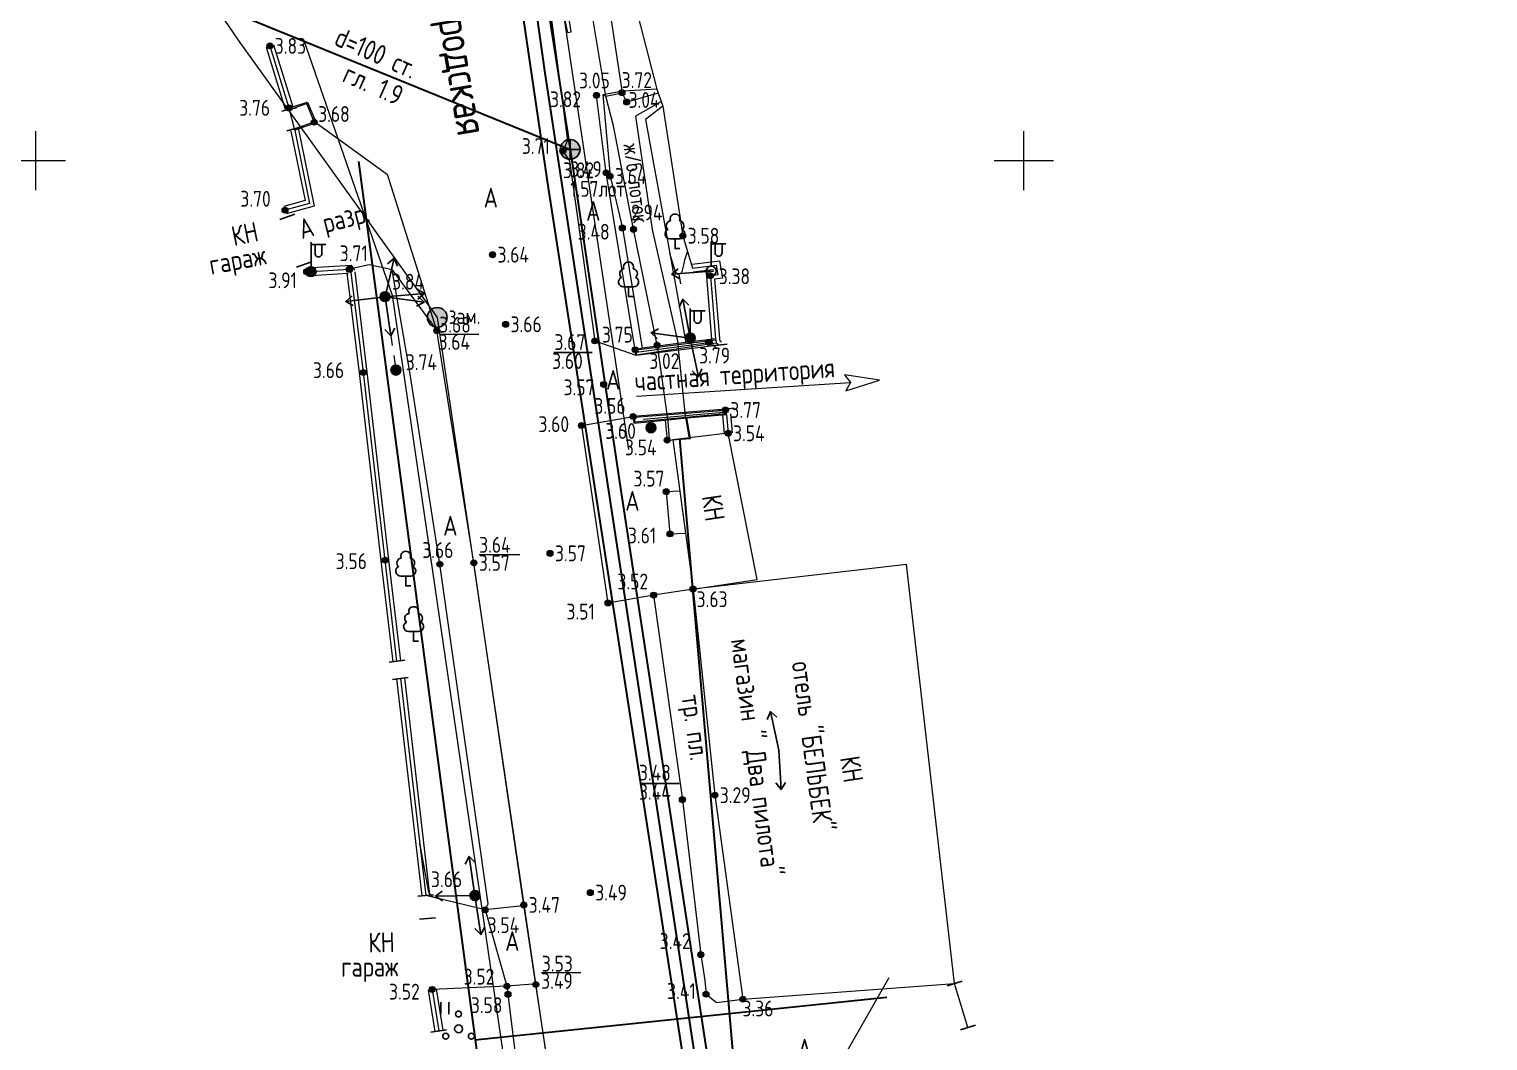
# Model space of a CAD drawing. Header units: metres. Extents: x 24337 to 25822, y 26642 to 34102.
# Drawn here: x 25599.7 to 25673.5, y 33155.5 to 33206.7 of the extents above; entities that cross this region are included whole.
import ezdxf

# ---------------------------------------------------------------- set-up
doc = ezdxf.new("R2010")
doc.units = ezdxf.units.M
for name, pattern in [('g5_01_5x1_5', [3, 1.5, -1.5]), ('g5_01x1', [2, 1, -1]), ('g5_02x1', [3, 2, -1])]:
    doc.linetypes.add(name, pattern=pattern)
for name, color, linetype in [('02_Сетка', 7, 'Continuous'), ('03_Здания и строения', 7, 'Continuous'), ('06_Инженерно-технические сооружения', 7, 'Continuous'), ('07_Объекты электропередачи', 7, 'Continuous'), ('10_Границы покрытий и угодий', 7, 'Continuous'), ('11_Гидрография', 7, 'Continuous'), ('13_Растительность', 7, 'Continuous'), ('14_Ограждения', 7, 'Continuous'), ('17_Топонимика', 7, 'Continuous'), ('18_Зарамочное оформление', 7, 'Continuous'), ('19_Горизонтали', 7, 'Continuous'), ('30_Канализация', 7, 'Continuous'), ('30_Ливневка', 7, 'Continuous'), ('31_Водопровод', 7, 'Continuous'), ('35_Телефон', 7, 'Continuous'), ('37_Кабель низкого напряжения', 7, 'Continuous'), ('44_Крышки колодцев', 7, 'Continuous'), ('45_Номера колодцев', 7, 'Continuous'), ('61_Отметки высоты поверхности', 7, 'Continuous')]:
    doc.layers.add(name, color=color, linetype=linetype)
doc.styles.add('LIKE11', font='bm431.shx')
doc.styles.add('Line_GUGK', font='', dxfattribs={"height": 1})
doc.styles.get("Standard").update_dxf_attribs({"font": 'GOST_0.TTF', "height": 2})
doc.styles.get('Line_GUGK').set_extended_font_data('Bm431', italic=True)
doc.linetypes.add('g5_119_3', pattern='A,8,-2,[31,GUGK_2005.shx,S=0.2000000029802322,R=0,X=0,Y=0],8,[31,GUGK_2005.shx,S=0.2000000029802322,R=180.0000050089563,X=0,Y=0],-2', length=20)
doc.linetypes.add('g5_121_kl', pattern='A,8,-0.6000000238418579,["Кл",Line_GUGK,S=2,R=0,X=0,Y=-1],-4.400000095367432,24', length=37.00000011920929)
doc.linetypes.add('g5_122_k', pattern='A,2,-2,3,-0.6000000238418579,["К",Line_GUGK,S=2,R=0,X=0,Y=-1],-3,3,-2,8,-2,8,-2,6', length=41.60000002384186)
doc.linetypes.add('g5_122_kn', pattern='A,2,-2,3,-0.6000000238418579,["Кн",Line_GUGK,S=2,R=0,X=0,Y=-1],-5,3,-2,8,-2,8,-2,6', length=43.60000002384186)
doc.linetypes.add('g5_122_v', pattern='A,2,-2,3,-0.6000000238418579,["В",Line_GUGK,S=2,R=0,X=0,Y=-1],-2.799999952316284,3,-2,8,-2,8,-2,6', length=41.39999997615814)
doc.linetypes.add('g5_133_t', pattern='A,4,[27,GUGK_2005.shx,S=0.800000011920929,R=0,X=0,Y=0],4,-2', length=10)
doc.linetypes.add('g5_472', pattern='A,0,-8,[25,GUGK_2005.shx,S=0.800000011920929,R=0,X=0,Y=-0.4000000059604645],0', length=8)
doc.linetypes.add('g5_474_2a', pattern='A,2,-0.5,[27,GUGK_2005.shx,S=2,R=0,X=0,Y=0],-0.5,2', length=5)
doc.linetypes.add('g5_475_2', pattern='A,2.5,[25,GUGK_2005.shx,S=0.800000011920929,R=0,X=0,Y=0],2.5,-1', length=6)

# ---------------------------------------------------------------- blocks, each defined once
blk = doc.blocks.new('g5_329_6')
at = {"color": 0, "linetype": 'ByBlock', "lineweight": 15}
blk.add_line((0, 0), (1, 0), dxfattribs=at)
blk = doc.blocks.new('g5_401')
at = {"color": 0, "flags": 128}
for points in [[(-0.4000000000000057, 0), (-0.4000000000000057, 1.199999999999989)], [(0.4000000000000057, 0), (0.4000000000000057, 1.199999999999989)]]:
    blk.add_lwpolyline(points, dxfattribs=at)
blk = doc.blocks.new('g5_330')
at = {"linetype": 'ByBlock'}
blk.add_hatch(color=0, dxfattribs=at).paths.add_polyline_path([(-0.3, 0, 1), (0.3, 0, 1)])
at = {"color": 0, "linetype": 'ByBlock', "lineweight": -2}
blk.add_circle((0, 0), 0.3, dxfattribs=at)
at = {"color": 0, "linetype": 'ByBlock', "lineweight": 15, "flags": 12}
for tag, p in [('number', (-7.619999885559082, -0.800000011920929)), ('z', (0.5, -0.800000011920929))]:
    blk.add_attdef(tag, p, '', height=1.600000023841858, dxfattribs=at)
blk = doc.blocks.new('g5_388_1')
at = {"color": 0, "flags": 128}
blk.add_lwpolyline([(0, 0.99423149460381), (0.513141325947899, 0.99423149460381, 0.7980424165725708), (0.729456388550349, 1.94501724603264, 0.6363283395767212), (0.462796798938016, 2.81074059364795, 0.5330644249916077), (0, 3.5, 0.5330644249916077), (-0.462796798938011, 2.81074059364795, 0.6363283395767212), (-0.729456388550344, 1.94501724603264, 0.7980424165725708), (-0.513141325947899, 0.99423149460381)], format="xyb", dxfattribs=at)
for points in [[(0, 0.99423149460381), (-0.513141325947899, 0.99423149460381)], [(0.5, 0), (0, 0), (0, 0.99423149460381)]]:
    blk.add_lwpolyline(points, dxfattribs=at)
at = {"style": 'LIKE11', "flags": 8}
for tag, p in [('Описание', (-14.18582778595089, 0.838153843312421)), ('Метрические данные', (1.49018894412265, 0.457040420709325))]:
    blk.add_attdef(tag, p, '', height=2, dxfattribs=at)
blk = doc.blocks.new('g5_475_5')
at = {"color": 0, "flags": 128}
blk.add_lwpolyline([(0, -0.8), (0, 0.8)], dxfattribs=at)
blk = doc.blocks.new('g5_311_2')
h = blk.add_hatch(color=0)
edge = h.paths.add_edge_path()
edge.add_arc((6.938893903907228e-18, 0), 0.5, 0, 360)
at = {"color": 0}
blk.add_circle((6.938893903907228e-18, 0), 0.5, dxfattribs=at)
at = {"style": 'LIKE11', "flags": 8}
for tag, p in [('Номер', (6.938893903907228e-18, 1.699999988079071)), ('Отметка кольца люка', (7.214875459470888e-16, -2.800000011920929)), ('Отметка земли (возле него)', (7.214875459470888e-16, -4.800000011920929)), ('Верх прокладки', (7.214875459470888e-16, -6.800000011920929)), ('Низ прокладки', (7.214875459470888e-16, -8.800000011920929))]:
    blk.add_attdef(tag, p, '', height=1.600000023841858, dxfattribs=at)
blk = doc.blocks.new('g5_394')
at = {"color": 0}
for centre, radius in [((-3.216285744678249e-16, 1.5), 0.300000011920929), ((0, 0), 0.4000000059604645), ((-1.299038105676658, -0.7499999999999993), 0.300000011920929), ((1.299038105676658, -0.7499999999999993), 0.300000011920929)]:
    blk.add_circle(centre, radius, dxfattribs=at)
blk = doc.blocks.new('g5_115_1')
at = {"color": 0, "flags": 128}
for points in [[(0, 0), (4, 0)], [(3.293582807424627, -0.503222860631241), (4, -9.796850830579018e-16), (3.293582807424627, 0.5032228606312392)]]:
    blk.add_lwpolyline(points, dxfattribs=at)
blk = doc.blocks.new('g5_117kb')
h = blk.add_hatch(color=255)
h.paths.add_polyline_path([(0.07499999999999994, 0.07500000000000018), (0.9219544457292888, 0.07499999999999996, 0.3674260079860687), (0.07500000000000004, 0.9219544457292888)])
h.paths.add_polyline_path([(-0.07499999999999996, 0.9219544457292888, 0.3674260079860687), (-0.9219544457292888, 0.07500000000000018), (-0.07500000000000005, 0.07500000000000018)])
h.paths.add_polyline_path([(-0.07500000000000008, -0.07499999999999996), (-0.9219544457292888, -0.07499999999999984, 0.3674260079860687), (-0.07500000000000018, -0.9219544457292888)])
h.paths.add_polyline_path([(0.0749999999999998, -0.9219544457292888, 0.3674260079860687), (0.9219544457292888, -0.07499999999999996), (0.07499999999999993, -0.07499999999999996)])
at = {"color": 0, "flags": 128}
for points in [[(-1, 2.220446049250313e-16), (0.9999999999999999, 2.220446049250313e-16)], [(6.123031769111886e-17, 1), (6.123031769111886e-17, -1)]]:
    blk.add_lwpolyline(points, dxfattribs=at)
at = {"color": 0}
blk.add_circle((0, 0), 1, dxfattribs=at)
at = {"style": 'LIKE11', "flags": 8}
for tag, p in [('Номер', (-5.551115123125783e-17, 1.699999988079071)), ('Отметка кольца люка', (6.590375008119238e-16, -2.800000011920929)), ('Отметка земли (возле него)', (6.590375008119238e-16, -4.800000011920929)), ('Верх прокладки', (6.590375008119238e-16, -6.800000011920929)), ('Низ прокладки', (6.590375008119238e-16, -8.800000011920929))]:
    blk.add_attdef(tag, p, '', height=1.600000023841858, dxfattribs=at)
blk = doc.blocks.new('g5_110_1c')
h = blk.add_hatch(color=255)
edge = h.paths.add_edge_path()
edge.add_arc((0, 0), 0.425000011920929, 0, 360)
edge = h.paths.add_edge_path(flags=16)
edge.add_arc((0, 0), 0.1949999928474426, 0, 360)
h = blk.add_hatch(color=0)
edge = h.paths.add_edge_path()
edge.add_arc((0, 0), 0.119999997317791, 0, 360)
at = {"color": 0}
for p, q in [((3.061515884555943e-17, 0.5), (3.061515884555943e-17, 3)), ((-3.061515884555943e-17, 2.75), (1.5, 2.75))]:
    blk.add_line(p, q, dxfattribs=at)
at = {"color": 0, "flags": 128}
blk.add_lwpolyline([(0.4, 2.75), (0.4, 1.864005494464025, 1.040015697479248), (1.1, 1.864005494464025), (1.1, 2.75)], format="xyb", dxfattribs=at)
at = {"color": 0}
for radius in [0.5, 0.119999997317791]:
    blk.add_circle((0, 0), radius, dxfattribs=at)
blk = doc.blocks.new('g5_110_1a')
h = blk.add_hatch(color=255)
edge = h.paths.add_edge_path()
edge.add_arc((0, 0), 0.425000011920929, 0, 360.0000100179126)
at = {"color": 0}
for p, q in [((3.061515884555943e-17, 0.5), (3.061515884555943e-17, 3)), ((-3.061515884555943e-17, 2.75), (1.5, 2.75))]:
    blk.add_line(p, q, dxfattribs=at)
at = {"color": 0, "flags": 128}
blk.add_lwpolyline([(0.4, 2.75), (0.4, 1.864005494464025, 1.040015697479248), (1.1, 1.864005494464025), (1.1, 2.75)], format="xyb", dxfattribs=at)
at = {"color": 0}
blk.add_circle((0, 0), 0.5, dxfattribs=at)
blk = doc.blocks.new('g5_106_1a')
h = blk.add_hatch(color=255)
edge = h.paths.add_edge_path()
edge.add_arc((0, 0), 0.425000011920929, 0, 360)
at = {"color": 0}
blk.add_circle((0, 0), 0.5, dxfattribs=at)
at = {"style": 'LIKE11', "flags": 8}
for tag, p in [('Отметка', (1, 0)), ('Высота опоры', (-7.746835708618164, -2.800000011920929))]:
    blk.add_attdef(tag, p, '', height=1.600000023841858, dxfattribs=at)
blk = doc.blocks.new('g5_118')
h = blk.add_hatch(color=255)
edge = h.paths.add_edge_path()
edge.add_arc((0, 0), 0.925000011920929, 0, 360)
at = {"color": 0}
blk.add_circle((0, 0), 1, dxfattribs=at)
at = {"style": 'LIKE11', "flags": 8}
for tag, p, height in [('Номер', (0, 1.699999988079071), 1.600000023841858), ('Текст', (1.170981290568942, -0.6603920071274143), 2), ('Отметка кольца люка', (7.145486520431816e-16, -2.800000011920929), 1.600000023841858), ('Отметка земли (возле него)', (7.145486520431816e-16, -4.800000011920929), 1.600000023841858), ('Верх прокладки', (7.145486520431816e-16, -6.800000011920929), 1.600000023841858), ('Низ прокладки', (7.145486520431816e-16, -8.800000011920929), 1.600000023841858)]:
    blk.add_attdef(tag, p, '', height=height, dxfattribs=at)
blk = doc.blocks.new('g5_012')
at = {"color": 92, "linetype": 'ByBlock', "lineweight": -2}
for p, q in [((0, -3), (0, 3)), ((-3, 0), (3, 0))]:
    blk.add_line(p, q, dxfattribs=at)

msp = doc.modelspace()

# ---------------------------------------------------------------- linework, layer by layer
at = {"layer": '03_Здания и строения', "color": 7, "linetype": 'Continuous', "lineweight": 20, "ltscale": 0.5, "flags": 128}
for points in [[(25627.001, 33231.034), (25627.19901548123, 33228.96146520042), (25629.17999990082, 33213.31199987793), (25630.04020674324, 33208.99108847046), (25631.4289999733, 33203.61799963379)], [(25635.03776158235, 33186.2011480229), (25632.23999990365, 33185.8800000148), (25632.59107126138, 33183.27985071112), (25632.87780083558, 33181.15623711516), (25633.26067699334, 33178.32053135802), (25636.50600506208, 33178.79548453261), (25635.03776158235, 33186.2011480229)], [(25633.26067699761, 33178.3205312786), (25634.3639999804, 33167.88799992179), (25635.78199996323, 33157.56599941825), (25646.49599994988, 33158.35600033378), (25644.07016052575, 33179.56653490638), (25633.26067699761, 33178.3205312786)], [(25647.174, 33156.133), (25646.4960000267, 33158.35600004959)]]:
    msp.add_lwpolyline(points, dxfattribs=at)
at = {"layer": '06_Инженерно-технические сооружения', "color": 7, "linetype": 'Continuous', "lineweight": 20, "ltscale": 500, "flags": 128}
for points in [[(25628.01848202702, 33207.76978100665), (25626.67617588993, 33207.56753521987), (25626.90364378448, 33206.47808410056), (25627.10043114181, 33206.51378704437), (25626.93429821487, 33207.47337765821), (25629.08263140675, 33207.85232639887), (25629.05699997898, 33207.99099999495)], [(25628.687, 33203.326), (25628.84381223571, 33203.2630367676), (25629.66619785977, 33203.43883044517), (25629.7360000248, 33203.51800000167), (25628.687, 33203.326)], [(25628.687, 33203.326), (25629.05900000882, 33199.21699979401), (25629.6829999919, 33196.58999993897), (25630.69356342507, 33190.51164319611)], [(25631.429, 33203.618), (25629.73600004101, 33203.51799999851)], [(25612.811, 33202.667), (25613.75307751751, 33202.96340036821), (25614.18397832966, 33201.92215156984), (25613.10099999166, 33201.53500003052)], [(25612.835, 33202.596), (25612.81099999979, 33202.66700000232)], [(25612.835, 33202.596), (25613.69967123032, 33202.88907669401), (25614.0908631897, 33201.95012609577), (25613.08399999797, 33201.60699997759), (25612.835, 33202.596)], [(25613.69967125856, 33202.88907669294), (25613.75307751574, 33202.96340036202)], [(25631.728, 33202.749), (25630.85499997425, 33202.08500002528), (25631.8569999932, 33196.61000006104), (25632.89599998283, 33190.80400030518)], [(25613.101, 33201.535), (25613.08399999907, 33201.6069999969)], [(25614.09086321172, 33201.95012608739), (25614.18397831049, 33201.92215159545)], [(25634.395, 33190.991), (25632.89600004673, 33190.80399999356), (25630.69356348038, 33190.51164323425), (25630.33519412994, 33190.43127376175)], [(25630.36091041376, 33190.41119811567), (25630.33519428035, 33190.43127375725)], [(25634.411, 33190.915), (25630.36091064072, 33190.41119811773), (25630.38362811661, 33190.17827252388), (25634.43600000037, 33190.78699999392)], [(25630.38362818337, 33190.17827255025), (25630.37215582873, 33190.16697286933), (25630.36000000066, 33190.15500000052)], [(25630.228, 33187.048), (25630.26200000185, 33186.72100000787), (25631.84407146263, 33186.86229600716), (25632.94299991417, 33186.98499999899), (25634.94971401977, 33187.16204415965), (25634.94599993515, 33187.42799999523), (25630.228, 33187.048)], [(25630.29681012762, 33187.02453425122), (25630.22799999994, 33187.0480000001)], [(25630.32442260845, 33186.76647174243), (25630.26200000135, 33186.72099999968)], [(25634.89775978803, 33187.19063793648), (25630.32442270993, 33186.76647173394), (25630.29681002378, 33187.02453424562), (25634.89958705456, 33187.38112162579)], [(25631.84407145107, 33186.86229600209), (25631.94999999875, 33185.85299994249), (25633.12727707947, 33185.93897964257), (25632.94300002182, 33186.98500000138)], [(25634.89775978803, 33187.19063793648), (25634.89958705456, 33187.38112162579)], [(25634.89775978803, 33187.19063793648), (25634.94971397176, 33187.1620441616)], [(25634.89958705453, 33187.38112162988), (25634.94599999932, 33187.42800000127)], [(25632.591071297, 33183.27985079036), (25631.90399997361, 33183.2469999996), (25632.09400000103, 33181.11099989162), (25632.87780090101, 33181.1562371944)]]:
    msp.add_lwpolyline(points, dxfattribs=at)
at = {"layer": '06_Инженерно-технические сооружения', "color": 7, "linetype": 'g5_01x1', "lineweight": 20, "ltscale": 500, "flags": 128}
for points in [[(25628.8438122381, 33203.26303676583), (25628.08409733665, 33207.82108501413)], [(25628.989, 33208.01), (25629.66619787359, 33203.43883062363)], [(25631.44283038889, 33190.65697719207), (25631.9770000032, 33186.79699994674)], [(25632.902, 33186.924), (25632.48910336685, 33190.78958938026)]]:
    msp.add_lwpolyline(points, dxfattribs=at)
at = {"layer": '06_Инженерно-технические сооружения', "color": 92, "linetype": 'g5_02x1', "lineweight": 20, "ltscale": 500, "flags": 128}
for points in [[(25631.44283038889, 33190.65697719207), (25630.24318272386, 33196.52733565917), (25629.23015362535, 33201.7692437326), (25628.84381229196, 33203.26303722015)], [(25631.49023570925, 33203.41198222638), (25629.90300002009, 33202.96699999572), (25629.66619791895, 33203.43883044199)], [(25631.63554023714, 33202.97165397377), (25630.34300004454, 33202.2510000226), (25631.19100000472, 33196.5200000164), (25632.48910336704, 33190.7895889637)]]:
    msp.add_lwpolyline(points, dxfattribs=at)
at = {"layer": '07_Объекты электропередачи', "color": 7, "linetype": 'g5_02x1', "lineweight": 20, "ltscale": 0.5, "flags": 128}
msp.add_lwpolyline([(25617.673, 33193.114), (25618.22399999905, 33189.40200010681)], dxfattribs=at)
at = {"layer": '10_Границы покрытий и угодий', "color": 7, "linetype": 'Continuous', "lineweight": 20, "ltscale": 500, "flags": 128}
for points in [[(25625.964, 33208.135), (25626.0180000014, 33207.74199999333), (25626.9110000267, 33201.01899982453), (25626.67100001717, 33200.48200012207), (25627.01600004578, 33199.98700023651), (25628.2899999752, 33190.87700057984)], [(25624.694, 33162.334), (25622.17099999809, 33179.64399946594), (25620.29499983215, 33191.39699972534)], [(25628.29, 33190.877), (25630.35999993324, 33190.15499999714), (25634.58799985886, 33190.67499999297)], [(25631.267, 33178.015), (25632.72099999619, 33167.6620003128), (25633.65299991798, 33159.82000030518), (25633.85299996567, 33158.51400054932), (25633.91899995041, 33157.82199920654), (25634.4410000248, 33157.39200080872), (25635.78199986649, 33157.56600059509)], [(25624.694, 33162.334), (25624.48599999571, 33162.27200000102), (25622.74000000381, 33162.08300001288)], [(25625.305, 33158.312), (25625.14899999678, 33158.32999999922), (25623.8386997509, 33158.2230468924)], [(25626.666, 33149.196), (25626.03100000954, 33153.50099982834), (25625.30500005818, 33158.31200017548)]]:
    msp.add_lwpolyline(points, dxfattribs=at)
at = {"layer": '10_Границы покрытий и угодий', "color": 7, "linetype": 'g5_01_5x1_5', "lineweight": 20, "ltscale": 500, "flags": 128}
for points in [[(25614.18397830778, 33201.92215159497), (25617.79018424803, 33199.29250577054)], [(25620.295, 33191.397), (25617.79018418312, 33199.29250590515)], [(25630.37215582903, 33190.1669728689), (25630.335194281, 33190.43127375172), (25628.85900001105, 33199.38399957941)], [(25622.74, 33162.083), (25622.88699999988, 33162.39399998951), (25620.44700001717, 33179.583), (25618.92400001526, 33189.2879999237), (25618.03099988938, 33194.46699887085), (25616.87500022888, 33194.7200010376), (25615.8539998436, 33194.51200085449)], [(25618.031, 33194.467), (25620.29499993896, 33191.39700006675)], [(25627.614, 33186.593), (25630.22800008202, 33187.04800001311)], [(25627.614, 33186.593), (25628.95600000763, 33177.61399990845)], [(25633.26067699761, 33178.3205312786), (25631.26699997754, 33178.01499998545), (25628.95599998803, 33177.61399999236)], [(25622.74, 33162.083), (25619.73000000954, 33162.81700002718)], [(25622.74, 33162.083), (25623.83869968891, 33158.22304683494)], [(25625.305, 33158.312), (25624.69399999857, 33162.33399983597)], [(25623.83869972111, 33158.22304689156), (25620.05700006367, 33158.0599999951)], [(25623.83869972111, 33158.22304689156), (25623.89599999817, 33157.81199999915), (25624.51699998261, 33152.77199994789), (25625.02100005032, 33149.28999959694), (25625.03499998929, 33148.96999990212)]]:
    msp.add_lwpolyline(points, dxfattribs=at)
at = {"layer": '11_Гидрография', "color": 92, "linetype": 'g5_02x1', "lineweight": 20, "ltscale": 0.5, "flags": 128}
for points in [[(25631.977, 33186.797), (25632.05953188431, 33185.90021509838)], [(25632.902, 33186.924), (25633.05316745233, 33186.01864102983)]]:
    msp.add_lwpolyline(points, dxfattribs=at)
at = {"layer": '14_Ограждения', "color": 7, "linetype": 'Continuous', "lineweight": 20, "ltscale": 0.5, "flags": 128}
for points in [[(25611.65384683132, 33205.74717426872), (25612.61984685183, 33202.60817432975)], [(25612.03615316868, 33205.86482573127), (25613.00215324879, 33202.72582579231)], [(25612.90506931043, 33201.49486068622), (25613.6254371891, 33197.97855297089), (25612.55732427931, 33197.68693867684)], [(25613.29693068957, 33201.57513931379), (25614.09256284332, 33197.69144693375), (25612.66267575717, 33197.30106178284)], [(25633.21053279623, 33194.76249775731), (25634.59422968388, 33194.93305479431), (25634.74991737366, 33194.05082451248), (25634.35168694019, 33193.99713479423), (25634.59331975937, 33191.01980530166), (25634.60701094627, 33190.95477234268), (25634.61735747814, 33190.90179811859), (25634.70663975239, 33190.83601128006)], [(25613.6946343226, 33194.57861735606), (25615.95728467178, 33194.71878155255), (25616.13102291298, 33194.45501505518)], [(25613.71936567739, 33194.17938264394), (25615.75071547699, 33194.30521845752), (25615.79697702598, 33194.23498494113)], [(25618.0793805002, 33174.64554161602), (25617.47534954834, 33179.7598036232), (25616.3793841629, 33189.25450357819), (25615.76545250702, 33194.32094129944)], [(25618.4766194998, 33174.69245838398), (25617.87265050697, 33179.806196064), (25616.77661574173, 33189.3014968338), (25616.16254771042, 33194.36905989075)], [(25633.25946720377, 33194.36550224268), (25634.26630447865, 33194.48960689151), (25634.28360424995, 33194.39157478952), (25633.92231307983, 33194.34286523306), (25634.19668017387, 33190.96219478988), (25634.21498899221, 33190.87522779846), (25634.25464247227, 33190.67220198059), (25634.46936033726, 33190.51398884201)], [(25634.75054834518, 33187.1437944703), (25634.83859594646, 33186.18289833592)], [(25635.1488795999, 33187.18029385136), (25635.23692720863, 33186.21939771699)], [(25618.25334113133, 33173.77387740996), (25619.53134117317, 33162.79387767029)], [(25618.65065886867, 33173.82012259003), (25619.92865882111, 33162.84012324524)], [(25619.85950483751, 33158.0284458524), (25620.19550483298, 33155.92544585228)], [(25620.25449516249, 33158.0915541476), (25620.59049512816, 33155.98855429649)]]:
    msp.add_lwpolyline(points, dxfattribs=at)
at = {"layer": '14_Ограждения', "color": 7, "linetype": 'g5_472', "lineweight": 20, "ltscale": 0.5, "flags": 128}
for points in [[(25611.845, 33205.806), (25612.81100002051, 33202.66700006103)], [(25613.101, 33201.535), (25613.85900001621, 33197.83499995232), (25612.61000000334, 33197.49400011063)], [(25613.707, 33194.379), (25615.85400007439, 33194.51200000131), (25615.96399996948, 33194.34499999815)], [(25618.278, 33174.669), (25617.67400002765, 33179.7829998436), (25616.57799995231, 33189.278000206), (25615.96400010872, 33194.34500059509)], [(25633.235, 33194.564), (25634.43026708126, 33194.71133085036), (25634.51676081181, 33194.221199651), (25634.13700001001, 33194.1700000062), (25634.39499996662, 33190.99100004577), (25634.41099999905, 33190.91500007057), (25634.43599997521, 33190.78700004959), (25634.58800004482, 33190.67500006103)], [(25634.94971397254, 33187.16204416083), (25635.03776158127, 33186.20114802646)], [(25618.452, 33173.797), (25619.72999999714, 33162.81700045776)], [(25620.057, 33158.06), (25620.39299999547, 33155.95700007438)]]:
    msp.add_lwpolyline(points, dxfattribs=at)
at = {"layer": '14_Ограждения', "color": 7, "linetype": 'g5_474_2a', "lineweight": 20, "ltscale": 0.5, "flags": 128}
for points in [[(25628.859, 33199.384), (25628.37000000739, 33203.30400007629)], [(25630.40262357174, 33190.30781743355), (25634.05206767498, 33190.80553186365)], [(25630.73115942733, 33186.92324164003), (25634.81290600555, 33187.27570124954)]]:
    msp.add_lwpolyline(points, dxfattribs=at)
at = {"layer": '14_Ограждения', "color": 7, "linetype": 'g5_475_2', "lineweight": 20, "ltscale": 0.5, "flags": 128}
for points in [[(25631.429, 33203.618), (25631.72799999499, 33202.74899998236)], [(25631.728, 33202.749), (25632.74100001144, 33196.19799988175), (25633.23499996948, 33194.56399958039)]]:
    msp.add_lwpolyline(points, dxfattribs=at)
at = {"layer": '18_Зарамочное оформление', "color": 7, "linetype": 'Continuous', "lineweight": 20, "ltscale": 0.5, "flags": 128}
msp.add_lwpolyline([(25630.40514943491, 33188.08800491708), (25641.22258695853, 33188.77603981258), (25640.99514262203, 33188.35054878089), (25642.69229540869, 33188.89855564544), (25640.92783296873, 33189.15800005903), (25641.22258695853, 33188.77603981258)], dxfattribs=at)
at = {"layer": '19_Горизонтали', "color": 32, "linetype": 'Continuous', "lineweight": 20, "ltscale": 0.5, "elevation": 3.5, "flags": 128}
for points in [[(25632.97885156459, 33195.41126261979), (25632.90663553065, 33195.20982371598, 0.03077197819948196), (25632.78747385676, 33194.79960527674), (25632.69433904475, 33194.38541041642, -0.7714636325836182), (25632.37043036011, 33194.37393157393), (25632.09053636378, 33195.30498515397)], [(25619.40733362025, 33165.45077906876), (25619.42120481318, 33165.40081225663, -0.02196517400443554), (25619.44450994151, 33165.29985433575), (25619.85653667788, 33163.07281978041, 0.2741097509860992), (25620.15141034907, 33162.73526965409), (25620.39888978785, 33162.65388880997)]]:
    msp.add_lwpolyline(points, format="xyb", dxfattribs=at)
at = {"layer": '30_Канализация', "color": 22, "linetype": 'g5_122_kn', "lineweight": 30, "ltscale": 500, "flags": 128}
for points in [[(25618.47897166088, 33250), (25619.27522356115, 33243.83182186068), (25625.92325098119, 33198.62085479678), (25638.28639967046, 33118.83630508364), (25640.42819959722, 33094.62939590395), (25648.28029996953, 33029.31840652407), (25653.35595656236, 33000), (25653.6854150971, 32998.09695571841), (25654.95002920232, 32989.25442642153), (25662.58906347356, 32972.80984634341), (25670.00580770574, 32933.03253311099), (25672.68696004949, 32915.12927383364)], [(25619.435645741, 33250), (25623.64482350622, 33219.45550034611), (25625.76092906271, 33204.43325684636), (25638.67514701162, 33119.65584061711), (25640.93649955068, 33095.04330704777), (25648.72530074392, 33029.47819779484), (25654.14039581704, 33000), (25654.48998160635, 32998.09695695012), (25655.74282737051, 32989.47055314152), (25663.33437629019, 32973.09479020207), (25666.71301551138, 32955.0081202802), (25668.95722480093, 32942.99435685246), (25669.32870765005, 32941.00570939152), (25670.06600470815, 32937.05877945988), (25670.6391896752, 32933.99042008488), (25671.26113791738, 32930.04492447941), (25671.90570349966, 32925.74270890324), (25672.64858145986, 32920.78430436223), (25673.26008887564, 32916.7027308759), (25673.47951407705, 32915.2381617841)]]:
    msp.add_lwpolyline(points, dxfattribs=at)
at = {"layer": '30_Канализация', "color": 12, "linetype": 'g5_122_k', "lineweight": 30, "ltscale": 500, "flags": 128}
for points in [[(25621.69493206614, 33234.5817666914), (25627.04000004405, 33200.57100161572), (25629.54551371211, 33183.74188479443), (25632.47523220652, 33164.5315500166), (25634.35837849253, 33152.18364962597), (25635.7552281248, 33143.73617800732), (25639.47506435984, 33118.6332498457), (25641.60390003794, 33095.36229952831), (25643.35818012827, 33080.72748812695), (25646.03598888987, 33058.38831576367), (25649.45135983103, 33029.89612826367), (25649.7678080427, 33027.01183566113)], [(25610.25300086364, 33207.39930001297), (25627.03999961242, 33200.57100001373)]]:
    msp.add_lwpolyline(points, dxfattribs=at)
at = {"layer": '30_Ливневка', "color": 42, "linetype": 'g5_121_kl', "lineweight": 30, "ltscale": 500, "flags": 128}
msp.add_lwpolyline([(25632.57540400135, 33185.93718472687), (25635.5760000478, 33151.28199902741), (25637.06132919895, 33141.43077222077)], dxfattribs=at)
at = {"layer": '31_Водопровод', "color": 94, "linetype": 'g5_122_v', "lineweight": 30, "ltscale": 500, "flags": 128}
for points in [[(25616.32730727927, 33199.9602591776), (25618.48220306174, 33183.69999382726), (25620.69903474585, 33166.97237465611), (25625.92250018851, 33127.88690254918), (25640.18870788352, 33129.81807015172)], [(25622.21815357612, 33155.50951060085), (25643.07274876045, 33157.67094739704)]]:
    msp.add_lwpolyline(points, dxfattribs=at)
at = {"layer": '35_Телефон', "color": 6, "linetype": 'g5_133_t', "lineweight": 20, "ltscale": 500, "flags": 128}
for points in [[(25602.10593023639, 33218.02576005855), (25610.23469915729, 33206.10059965053), (25620.3194998775, 33192.06700075069), (25626.93239965778, 33147.2823976318), (25637.51959982257, 33148.73559892574), (25643.18770208698, 33158.65740144649)], [(25613.55270014114, 33206.13399970703), (25618.0382, 33193.1918), (25624.18042192764, 33151.17945945435), (25625.22550020523, 33144.28040015869), (25627.80963335342, 33127.0444763916), (25631.19706163711, 33100.704640271), (25634.83959017105, 33072.25451362305), (25637.44131861038, 33053.99186408691), (25640.22261057205, 33031.54507148438), (25640.75709925003, 33027.28539741211), (25654.1725998909, 33035.09049689941), (25655.11149988479, 33038.1193970459)]]:
    msp.add_lwpolyline(points, dxfattribs=at)
at = {"layer": '37_Кабель низкого напряжения', "color": 1, "linetype": 'g5_119_3', "lineweight": 20, "ltscale": 500, "flags": 128}
msp.add_lwpolyline([(25623.18324288967, 33250), (25620.52600356633, 33248.73865956817), (25629.98568412359, 33185.38436002289)], dxfattribs=at)
at = {"layer": '61_Отметки высоты поверхности', "flags": 128}
for points in [[(25620.46924374015, 33191.21275137172), (25622.4251202248, 33191.19599678349)], [(25626.21382728997, 33190.28665777101), (25628.16347029603, 33190.28665777101)], [(25622.43633926431, 33180.05849002007), (25624.48977938814, 33180.07205184836)], [(25630.59010348284, 33168.47885144914), (25632.55080514732, 33168.47885144914)], [(25625.59881313817, 33158.89726511185), (25627.58717214076, 33158.91149307234)]]:
    msp.add_lwpolyline(points, dxfattribs=at)

# ---------------------------------------------------------------- block references
at = {"layer": '02_Сетка', "color": 92, "linetype": 'Continuous', "lineweight": 15, "ltscale": 0.5, "xscale": 0.5, "yscale": 0.5}
for p in [(25600, 33200), (25650, 33200)]:
    msp.add_blockref('g5_012', p, dxfattribs=at)
at = {"layer": '06_Инженерно-технические сооружения', "color": 7, "linetype": 'Continuous', "lineweight": 20, "xscale": 0.5, "yscale": 0.5, "zscale": 0.5}
msp.add_blockref('g5_311_2', (25631.133, 33186.481, 3.6), dxfattribs=at)
at = {"layer": '07_Объекты электропередачи', "color": 7, "linetype": 'Continuous', "lineweight": 20, "xscale": 0.5, "yscale": 0.5, "zscale": 0.5}
for name, p in [('g5_110_1c', (25613.931, 33194.379, 3.738)), ('g5_110_1a', (25634.177, 33194.412, 3.375)), ('g5_106_1a', (25617.673, 33193.114, 3.842)), ('g5_110_1c', (25633.117, 33191.021, 3.393)), ('g5_106_1a', (25618.224, 33189.402, 3.737)), ('g5_106_1a', (25622.223, 33162.812, 3.66))]:
    msp.add_blockref(name, p, dxfattribs=at)
at = {"layer": '07_Объекты электропередачи', "color": 7, "linetype": 'Continuous', "lineweight": 20}
for p, xscale, yscale, zscale, rotation in [((25617.673, 33193.114, 3.842), 0.5, 0.5, 0.5, 76.70840656830916), ((25634.177, 33194.412, 3.375), 0.5, 0.5, 0.5, 184.4969195962227), ((25617.67300028992, 33193.11400002193, 3.842000007629395), 0.5, 0.5, 0.5, 4.496918856134588), ((25617.673, 33193.114, 3.842), 0.5, 0.5, 0.5, 186.8752187859778), ((25617.673, 33193.114, 3.842), 0.5, 0.5, 0.5, 278.5394583534321), ((25617.673, 33193.114, 3.842), 0.4999999999999999, 0.4999999999999999, 0.4999999999999999, 352.2821967841218), ((25633.117, 33191.021, 3.393), 0.5, 0.5, 0.5, 100.8511035483099), ((25633.11700024414, 33191.02100006485, 3.392999999046326), 0.5, 0.5, 0.5, 172.2821917751654), ((25633.1169998757, 33191.0210006357, 3.392999994874001), 0.5, 0.5, 0.5, 282.14126298959), ((25637.6032523028, 33170.16779781588, 3.39508854162693), 0.5, 0.5, 0.5, 102.1412716410119), ((25637.6032523028, 33170.16779781588, 3.39508854162693), 0.4999999999999999, 0.4999999999999999, 0.4999999999999999, 273.2257351037023), ((25622.22300019073, 33162.81199995423, 3.660000003695488), 0.5, 0.5, 0.5, 98.53946017466497), ((25622.22300019073, 33162.81199995423, 3.660000003695488), 0.4999999999999999, 0.4999999999999999, 0.4999999999999999, 180.8438475601548), ((25622.223, 33162.812, 3.66), 0.4999999999999999, 0.4999999999999999, 0.4999999999999999, 278.7523963309964)]:
    msp.add_blockref('g5_115_1', p, dxfattribs=dict(at, xscale=xscale, yscale=yscale, zscale=zscale, rotation=rotation))
at = {"layer": '13_Растительность', "color": 92, "linetype": 'Continuous', "lineweight": 20, "xscale": 0.5, "yscale": 0.5, "zscale": 0.5}
for name, p in [('g5_388_1', (25632.348, 33195.548, 3.602)), ('g5_388_1', (25629.995, 33193.12, 3.536)), ('g5_388_1', (25618.722, 33178.482, 3.568)), ('g5_388_1', (25619.119, 33175.678, 3.508)), ('g5_394', (25621.394, 33156.066, 3.545))]:
    msp.add_blockref(name, p, dxfattribs=at)
at = {"layer": '13_Растительность', "color": 92, "linetype": 'Continuous', "lineweight": 20, "ltscale": 0.5, "xscale": 0.5, "yscale": 0.5}
msp.add_blockref('g5_401', (25620.70000001556, 33156.80999996825), dxfattribs=at)
at = {"layer": '14_Ограждения', "color": 7, "linetype": 'Continuous', "lineweight": 20}
for p, xscale, yscale, zscale, rotation in [((25612.835, 33202.596, 3.867), 0.5, 0.5, 0.5, 104.1316229160995), ((25613.084, 33201.607, 3.773), 0.5, 0.5, 0.5, 284.1316247373324), ((25612.72804140227, 33197.1588140674, 3.707), 0.5, 0.5, 0.5, 109.4005811060091), ((25613.57714209507, 33194.74773962975, 3.87), 0.5, 0.5, 0.5, 289.4005760970528), ((25634.588, 33190.675, 3.442), 0.5, 0.5, 0.5, 96.29176786221879), ((25634.946, 33187.428, 3.393), 0.4999999999999999, 0.4999999999999999, 0.4999999999999999, 276.2917696834517), ((25618.278, 33174.669, 3.542), 0.5, 0.5, 0.5, 276.73583443234), ((25618.452, 33173.797, 3.54), 0.5, 0.5, 0.5, 96.63898052867641), ((25619.73, 33162.817, 3.488), 0.5, 0.5, 0.5, 94.56805351195021), ((25619.823, 33161.653, 3.514), 0.4999999999999999, 0.4999999999999999, 0.4999999999999999, 274.5680553331831), ((25646.496, 33158.356, 3.609), 0.5, 0.5, 0.5, 106.9613497986683), ((25620.393, 33155.957, 3.554), 0.5, 0.5, 0.5, 279.0775238081439), ((25647.174, 33156.133, 3.519), 0.5, 0.5, 0.5, 286.9613516199012)]:
    msp.add_blockref('g5_475_5', p, dxfattribs=dict(at, xscale=xscale, yscale=yscale, zscale=zscale, rotation=rotation))
at = {"layer": '19_Горизонтали', "color": 32, "linetype": 'Continuous', "lineweight": 20, "xscale": 0.5, "yscale": 0.5, "zscale": 0.5, "rotation": 279.5614185778061}
msp.add_blockref('g5_329_6', (25632.54406572169, 33194.25595103532, 3.499999985739361), dxfattribs=at)
at = {"layer": '44_Крышки колодцев', "color": 7, "linetype": 'Continuous', "lineweight": 20, "xscale": 0.5, "yscale": 0.5, "zscale": 0.5}
for name, p in [('g5_117kb', (25627.04, 33200.571, 3.491)), ('g5_118', (25620.3195, 33192.067))]:
    msp.add_blockref(name, p, dxfattribs=at)
at = {"layer": '61_Отметки высоты поверхности', "color": 7, "linetype": 'Continuous', "lineweight": 20, "xscale": 0.5, "yscale": 0.5, "zscale": 0.5}
for p in [(25611.845, 33205.806, 3.829), (25628.37, 33203.304, 3.825), (25629.66619787977, 33203.4388304418, 3.051), (25629.903, 33202.967, 3.043), (25612.811, 33202.667, 3.755), (25614.09086321172, 33201.95012608739, 3.739), (25626.671, 33200.482, 3.71), (25628.859, 33199.384, 3.82), (25629.059, 33199.217, 3.638), (25612.61, 33197.494, 3.704), (25629.683, 33196.59, 3.479), (25630.24318270212, 33196.52733568168, 2.943), (25632.741, 33196.198, 3.578), (25623.113, 33195.24, 3.635), (25613.707, 33194.379, 3.914), (25615.854, 33194.512, 3.708), (25615.867, 33194.5, 3.703), (25634.137, 33194.17, 3.375), (25620.295, 33191.397, 3.645), (25623.775, 33191.717, 3.656), (25628.29, 33190.877, 3.597), (25630.33519427942, 33190.43127375776, 3.754), (25631.44283038889, 33190.65697719207, 3.024), (25634.052067568, 33190.80553185231, 3.792), (25616.578, 33189.278, 3.664), (25628.739, 33188.677, 3.572), (25634.89958705453, 33187.38112162988, 3.774), (25627.614, 33186.593, 3.6), (25630.228, 33187.048, 3.56), (25631.95, 33185.853, 3.535), (25635.03776158235, 33186.2011480229, 3.536), (25631.904, 33183.247, 3.573), (25632.094, 33181.111, 3.612), (25626.023, 33180.125, 3.571), (25617.674, 33179.783, 3.562), (25620.447, 33179.583, 3.663), (25622.171, 33179.644, 3.574), (25631.267, 33178.015, 3.522), (25633.26067699761, 33178.3205312786, 3.633), (25628.956, 33177.614, 3.511), (25632.721, 33167.662, 3.485), (25634.364, 33167.888, 3.29), (25624.694, 33162.334, 3.468), (25628.061, 33162.958, 3.489), (25622.74, 33162.083, 3.542), (25633.653, 33159.82, 3.42), (25620.057, 33158.06, 3.523), (25623.83869972111, 33158.22304689156, 3.524), (25623.896, 33157.812, 3.582), (25625.305, 33158.312, 3.478), (25633.919, 33157.822, 3.41), (25635.782, 33157.566, 3.358)]:
    msp.add_blockref('g5_330', p, dxfattribs=at)

# ---------------------------------------------------------------- texts
at = {"layer": '03_Здания и строения', "color": 7, "linetype": 'Continuous', "lineweight": 15}
for s, rotation, p in [('КН', 11.52591690363984, (25610.02450500732, 33195.67505439646)), ('гараж', 10.59015366659141, (25608.87105600056, 33194.22324699513)), ('КН', 278.5274372204929, (25633.69782971543, 33183.01290718715)), ('магазин " Два пилота"', 277.5916739834445, (25635.16593811229, 33175.75277367)), ('отель "БЕЛЬБЕК"', 277.5916739834445, (25638.24652233574, 33174.59755458621)), ('КН', 278.5274372204929, (25640.69650403343, 33169.78931519462)), ('КН', 1.281829498942521, (25616.84300813348, 33159.92498013225)), ('гараж', 0.346066208533241, (25615.44975386505, 33158.70144758865))]:
    msp.add_text(s, height=1, rotation=rotation, dxfattribs=at).set_placement(p)
at = {"layer": '06_Инженерно-технические сооружения', "color": 7, "linetype": 'Continuous', "lineweight": 15}
msp.add_text('ж/б лоток', height=0.8, rotation=277.4034339699189, dxfattribs=at).set_placement((25629.7269408626, 33200.81297066744))
at = {"layer": '10_Границы покрытий и угодий', "color": 7, "linetype": 'Continuous', "lineweight": 15}
for p in [(25622.66538027796, 33197.62706702525), (25627.84985054544, 33196.9581423059), (25628.85388654034, 33188.40895123632), (25629.82748954828, 33182.28185242981), (25620.61485648773, 33181.02552589755), (25623.75042686523, 33160.00673852648), (25638.54105111799, 33154.56291209863)]:
    msp.add_text('А', height=1, dxfattribs=at).set_placement(p)
for s, rotation, p in [('А разр.', 14.21119211545201, (25613.45360727203, 33196.02401324559)), ('тр. пл.', 277.7651607883628, (25632.66729802309, 33172.91187558248))]:
    msp.add_text(s, height=1, rotation=rotation, dxfattribs=at).set_placement(p)
at = {"layer": '17_Топонимика', "color": 7, "linetype": 'Continuous', "lineweight": 15}
msp.add_text('ул. Южногородская', height=1.6, rotation=279.5748603900927, dxfattribs=at).set_placement((25618.87381409372, 33215.92292963072))
at = {"layer": '18_Зарамочное оформление', "color": 7, "linetype": 'Continuous', "lineweight": 15}
msp.add_text('частная территория', height=1, rotation=4.042421847062659, dxfattribs=at).set_placement((25630.34052316067, 33188.32731116877))
at = {"layer": '30_Канализация', "color": 12, "linetype": 'Continuous', "lineweight": 15}
for s, p in [('d=100 ст.', (25615.03466627604, 33205.87915359663)), ('гл. 1.9', (25615.45024264447, 33204.02983875708))]:
    msp.add_text(s, height=1, rotation=336.1086366786117, dxfattribs=at).set_placement(p)
at = {"layer": '45_Номера колодцев', "color": 7, "linetype": 'Continuous', "lineweight": 15, "ltscale": 0.5}
for s, p in [('3.49', (25627.04, 33199.17099999404)), ('1.57лот.', (25627.04, 33198.17099999404)), ('зам.', (25620.90499064528, 33191.73680399644))]:
    msp.add_text(s, height=0.8, dxfattribs=at).set_placement(p)
at = {"layer": '61_Отметки высоты поверхности', "color": 7, "linetype": 'Continuous', "lineweight": 15, "ltscale": 0.5}
for s, p in [('3.83', (25612.095, 33205.40599999404)), ('3.05', (25627.49314299546, 33203.65670075579)), ('3.72', (25629.64948515779, 33203.67705012059)), ('3.76', (25610.29642815961, 33202.27300394031)), ('3.82', (25626.02412700242, 33202.70506040093)), ('3.04', (25629.99750297104, 33202.66988784172)), ('3.68', (25614.28929577742, 33201.95902817685)), ('3.71', (25624.59848874975, 33200.33755878414)), ('3.82', (25626.68392719335, 33199.11093827847)), ('3.64', (25629.309, 33198.81699999404)), ('3.70', (25610.35270359497, 33197.67165643172)), ('2.94', (25630.1273627806, 33196.97433678028)), ('3.48', (25627.42550646876, 33196.00190608889)), ('3.58', (25632.991, 33195.79799999404)), ('3.71', (25615.38142383252, 33194.91141184059)), ('3.64', (25623.363, 33194.83999999404)), ('3.91', (25611.77456754585, 33193.54539830291)), ('3.84', (25618.03221938577, 33193.47372715292)), ('3.38', (25634.56256604294, 33193.74735244537)), ('3.68', (25620.41894975595, 33191.29652742929)), ('3.66', (25624.025, 33191.31699999404)), ('3.64', (25620.37983204296, 33190.42526157271)), ('3.67', (25626.2478326646, 33190.41693764707)), ('3.75', (25628.64836497364, 33190.79369266955)), ('3.79', (25633.56951684651, 33189.73848083384)), ('3.66', (25614.02703908212, 33188.9956429279)), ('3.74', (25618.724, 33189.402)), ('3.60', (25626.12881308968, 33189.45966438484)), ('3.02', (25631.04723848393, 33189.45696323826)), ('3.57', (25626.70818903455, 33188.12514682409)), ('3.56', (25628.26674808453, 33187.18752563038)), ('3.77', (25635.14958705453, 33186.98112162392)), ('3.60', (25625.43679921007, 33186.26549816294)), ('3.60', (25628.81625801449, 33185.91949429589)), ('3.54', (25635.28776158235, 33185.80114801694)), ('3.54', (25629.81501525049, 33185.08821584879)), ('3.57', (25630.24540173967, 33183.50755893459)), ('3.64', (25622.43633926431, 33180.15793927231)), ('3.61', (25629.96556269396, 33180.63086820226)), ('3.56', (25615.17740533171, 33179.32906669215)), ('3.66', (25619.55683415869, 33179.89128460534)), ('3.57', (25626.273, 33179.72499999404)), ('3.57', (25622.421, 33179.24399999404)), ('3.52', (25629.43434995588, 33178.30429826658)), ('3.63', (25633.44193139365, 33177.40514990809)), ('3.51', (25626.85373869759, 33176.77912198397)), ('3.48', (25630.52307029455, 33168.62958898518)), ('3.44', (25630.52307029455, 33167.65817112638)), ('3.29', (25634.614, 33167.48799999404)), ('3.66', (25619.99991977578, 33163.23431707428)), ('3.49', (25628.311, 33162.55799999404)), ('3.47', (25624.944, 33161.93399999404)), ('3.54', (25622.8662598846, 33160.91271079735)), ('3.42', (25631.57698488056, 33160.10600211051)), ('3.53', (25625.60830311673, 33158.96366407869)), ('3.52', (25621.65331293143, 33158.30360342157)), ('3.49', (25625.57508590063, 33158.09099194303)), ('3.52', (25617.87846279295, 33157.54510167018)), ('3.41', (25631.94729566613, 33157.57681112106)), ('3.58', (25622.01743606159, 33156.86166795346)), ('3.36', (25635.76297119442, 33156.69326973357))]:
    msp.add_text(s, height=0.8, dxfattribs=at).set_placement(p)

doc.saveas('drawing.dxf')
